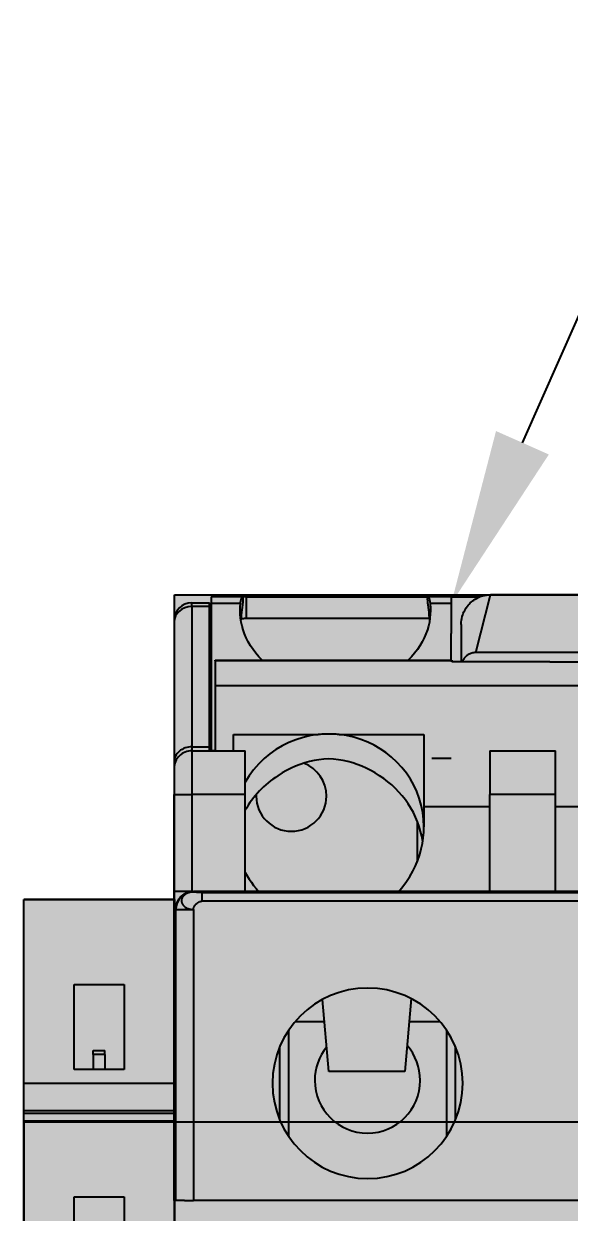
# Model space of a CAD drawing. Extents: x -20 to 2016, y -5898 to 916.
# Drawn here: x 1221.21 to 1239.84, y 654.54 to 695.09 of the extents above; entities that cross this region are included whole.
import ezdxf
from ezdxf import colors
from ezdxf.entities.mleader import LeaderData, LeaderLine
from ezdxf.math import Vec2, Vec3

# ---------------------------------------------------------------- set-up
doc = ezdxf.new("R2010")
doc.units = 0
doc.layers.add('MAIN-1', color=7, linetype='Continuous')
doc.layers.add('SYMS', color=7, linetype='Continuous')

# ---------------------------------------------------------------- blocks, each defined once
blk = doc.blocks.new('clipfix_35_5-select__2', base_point=(-147.547, 71.306))
at = {"color": 7, "linetype": 'Continuous'}
for p, q in [((-147.547, 76.456), (-147.547, 71.306)), ((-141.281, 76.456), (-147.547, 76.456)), ((-141.281, 71.306), (-141.281, 76.456)), ((-140.345, 76.456), (-141.281, 76.456)), ((-140.345, 71.306), (-140.345, 76.456)), ((-140.244, 76.456), (-140.345, 76.456)), ((-140.244, 76.456), (-140.244, 71.306)), ((-139.986, 76.456), (-140.244, 76.456)), ((-139.986, 76.456), (-139.986, 71.306)), ((-132.965, 76.456), (-139.986, 76.456)), ((-144.647, 73.031), (-144.647, 74.731)), ((-144.647, 74.731), (-141.747, 74.731)), ((-141.747, 74.731), (-141.747, 74.081)), ((-137.397, 74.731), (-134.697, 74.731)), ((-137.397, 73.031), (-137.397, 74.731)), ((-142.261, 74.081), (-142.392, 74.081)), ((-142.392, 73.681), (-142.392, 74.081)), ((-142.261, 74.081), (-142.261, 73.681)), ((-142.261, 74.081), (-141.747, 74.081)), ((-141.747, 74.081), (-141.747, 73.681)), ((-142.261, 73.681), (-142.392, 73.681)), ((-142.261, 73.681), (-141.747, 73.681)), ((-141.747, 73.681), (-141.747, 73.031)), ((-141.747, 73.031), (-144.647, 73.031)), ((-134.697, 73.031), (-137.397, 73.031)), ((-141.281, 71.306), (-147.547, 71.306)), ((-140.345, 71.306), (-141.281, 71.306)), ((-140.244, 71.306), (-140.345, 71.306)), ((-139.986, 71.306), (-140.244, 71.306)), ((-132.965, 71.306), (-139.986, 71.306))]:
    blk.add_line(p, q, dxfattribs=at)

msp = doc.modelspace()

# ---------------------------------------------------------------- hatches: boundary and pattern name
at = {"layer": 'SYMS', "true_color": 0x636466}
h = msp.add_hatch(color=251, dxfattribs=at)
h.dxf.hatch_style = 1
h.paths.add_polyline_path([(1226.364, 605.106), (1271.342, 605.106), (1271.342, 675.606), (1226.364, 675.606)])
h = msp.add_hatch(color=251, dxfattribs=at)
h.dxf.hatch_style = 1
h.paths.add_polyline_path([(1226.364, 665.21), (1221.214, 665.21), (1221.214, 616.61), (1226.364, 616.61)])

# ---------------------------------------------------------------- linework, layer by layer
at = {"layer": 'MAIN-1'}
for p, q in [((1226.953, 675.202), (1226.953, 675.336)), ((1226.953, 675.336), (1227.553, 675.336)), ((1227.553, 675.202), (1227.553, 675.336)), ((1228.682, 675.536), (1227.618, 675.536)), ((1227.618, 675.536), (1227.618, 675.309)), ((1227.618, 675.309), (1227.618, 670.29)), ((1228.616, 675.309), (1227.618, 675.309)), ((1228.609, 675.232), (1228.612, 675.271)), ((1228.612, 675.271), (1228.616, 675.309)), ((1228.616, 675.309), (1228.619, 675.331)), ((1228.619, 675.331), (1228.622, 675.352)), ((1228.622, 675.352), (1228.624, 675.372)), ((1228.624, 675.372), (1228.628, 675.391)), ((1228.628, 675.391), (1228.631, 675.409)), ((1228.631, 675.409), (1228.634, 675.425)), ((1228.634, 675.425), (1228.638, 675.441)), ((1228.638, 675.441), (1228.641, 675.456)), ((1228.641, 675.456), (1228.645, 675.469)), ((1228.645, 675.469), (1228.649, 675.482)), ((1228.649, 675.482), (1228.653, 675.493)), ((1228.653, 675.493), (1228.657, 675.503)), ((1228.657, 675.503), (1228.66, 675.512)), ((1228.66, 675.512), (1228.664, 675.519)), ((1228.664, 675.519), (1228.668, 675.525)), ((1228.668, 675.525), (1228.671, 675.53)), ((1228.671, 675.53), (1228.675, 675.533)), ((1228.682, 675.261), (1228.671, 675.175)), ((1228.675, 675.533), (1228.678, 675.535)), ((1228.678, 675.535), (1228.682, 675.536)), ((1228.682, 675.536), (1228.685, 675.535)), ((1228.685, 675.288), (1228.682, 675.261)), ((1228.685, 675.535), (1228.688, 675.533)), ((1228.688, 675.313), (1228.685, 675.288)), ((1228.688, 675.533), (1228.691, 675.529)), ((1228.709, 675.533), (1228.688, 675.532)), ((1228.691, 675.337), (1228.688, 675.313)), ((1228.691, 675.529), (1228.693, 675.523)), ((1228.693, 675.36), (1228.691, 675.337)), ((1228.693, 675.523), (1228.695, 675.515)), ((1228.695, 675.381), (1228.693, 675.36)), ((1228.695, 675.515), (1228.696, 675.506)), ((1228.696, 675.402), (1228.695, 675.381)), ((1228.696, 675.506), (1228.698, 675.496)), ((1228.698, 675.421), (1228.696, 675.402)), ((1228.698, 675.496), (1228.698, 675.484)), ((1228.698, 675.484), (1228.699, 675.47)), ((1228.699, 675.455), (1228.698, 675.438)), ((1228.698, 675.438), (1228.698, 675.421)), ((1228.699, 675.47), (1228.699, 675.455)), ((1228.73, 675.534), (1228.709, 675.533)), ((1228.75, 675.535), (1228.73, 675.534)), ((1228.771, 675.536), (1228.75, 675.535)), ((1228.792, 675.536), (1228.771, 675.536)), ((1228.812, 675.536), (1228.792, 675.536)), ((1228.812, 675.536), (1235.025, 675.536)), ((1228.812, 675.536), (1228.812, 674.795)), ((1235.008, 675.483), (1235.009, 675.495)), ((1235.008, 675.469), (1235.008, 675.483)), ((1235.008, 675.454), (1235.008, 675.469)), ((1235.008, 675.437), (1235.008, 675.454)), ((1235.009, 675.42), (1235.008, 675.437)), ((1235.009, 675.495), (1235.01, 675.506)), ((1235.01, 675.401), (1235.009, 675.42)), ((1235.01, 675.506), (1235.012, 675.515)), ((1235.012, 675.381), (1235.01, 675.401)), ((1235.012, 675.515), (1235.013, 675.523)), ((1235.014, 675.359), (1235.012, 675.381)), ((1235.013, 675.523), (1235.016, 675.528)), ((1235.016, 675.337), (1235.014, 675.359)), ((1235.016, 675.528), (1235.018, 675.533)), ((1235.019, 675.313), (1235.016, 675.337)), ((1235.018, 675.533), (1235.022, 675.535)), ((1235.022, 675.288), (1235.019, 675.313)), ((1235.022, 675.535), (1235.025, 675.536)), ((1235.025, 675.261), (1235.022, 675.288)), ((1235.025, 675.536), (1235.028, 675.535)), ((1235.813, 675.536), (1235.025, 675.536)), ((1235.036, 675.174), (1235.025, 675.261)), ((1235.028, 675.535), (1235.031, 675.533)), ((1235.031, 675.533), (1235.035, 675.53)), ((1235.035, 675.53), (1235.039, 675.525)), ((1235.039, 675.525), (1235.042, 675.519)), ((1235.042, 675.519), (1235.046, 675.512)), ((1235.046, 675.512), (1235.05, 675.503)), ((1235.05, 675.503), (1235.054, 675.493)), ((1235.054, 675.493), (1235.057, 675.482)), ((1235.057, 675.482), (1235.061, 675.469)), ((1235.061, 675.469), (1235.065, 675.456)), ((1235.065, 675.456), (1235.069, 675.441)), ((1235.069, 675.441), (1235.072, 675.425)), ((1235.072, 675.425), (1235.076, 675.409)), ((1235.076, 675.409), (1235.079, 675.391)), ((1235.079, 675.391), (1235.082, 675.372)), ((1235.082, 675.372), (1235.085, 675.352)), ((1235.085, 675.352), (1235.088, 675.331)), ((1235.088, 675.331), (1235.09, 675.309)), ((1235.09, 675.309), (1235.094, 675.271)), ((1235.813, 675.309), (1235.09, 675.309)), ((1235.094, 675.271), (1235.097, 675.232)), ((1235.813, 675.536), (1236.787, 675.536)), ((1235.813, 675.536), (1235.813, 674.281)), ((1236.392, 675.251), (1236.427, 675.29)), ((1236.427, 675.29), (1236.464, 675.328)), ((1236.464, 675.328), (1236.503, 675.363)), ((1236.503, 675.363), (1236.544, 675.397)), ((1236.544, 675.397), (1236.587, 675.428)), ((1236.587, 675.428), (1236.632, 675.457)), ((1236.632, 675.457), (1236.679, 675.485)), ((1236.653, 673.636), (1237.153, 675.606)), ((1236.679, 675.485), (1236.728, 675.51)), ((1236.728, 675.51), (1236.78, 675.533)), ((1236.78, 675.533), (1236.834, 675.554)), ((1236.834, 675.554), (1236.89, 675.571)), ((1236.89, 675.571), (1236.95, 675.586)), ((1236.95, 675.586), (1237.014, 675.597)), ((1237.014, 675.597), (1237.081, 675.604)), ((1237.081, 675.604), (1237.153, 675.606)), ((1260.553, 675.606), (1237.153, 675.606)), ((1227.553, 675.202), (1226.953, 675.202)), ((1226.953, 675.202), (1226.953, 670.42)), ((1227.553, 670.42), (1227.553, 675.202)), ((1227.564, 675.099), (1227.553, 675.09)), ((1227.575, 675.108), (1227.564, 675.099)), ((1227.585, 675.116), (1227.575, 675.108)), ((1227.596, 675.124), (1227.585, 675.116)), ((1227.607, 675.133), (1227.596, 675.124)), ((1227.618, 675.141), (1227.607, 675.133)), ((1228.603, 675.073), (1228.604, 675.113)), ((1228.607, 674.943), (1228.603, 675.073)), ((1228.604, 675.113), (1228.605, 675.153)), ((1228.605, 675.153), (1228.607, 675.193)), ((1228.607, 675.193), (1228.609, 675.232)), ((1228.62, 674.81), (1228.607, 674.943)), ((1228.643, 674.915), (1228.636, 674.829)), ((1228.652, 675.002), (1228.643, 674.915)), ((1228.661, 675.088), (1228.652, 675.002)), ((1228.671, 675.175), (1228.661, 675.088)), ((1235.046, 675.088), (1235.036, 675.174)), ((1235.055, 675.001), (1235.046, 675.088)), ((1235.063, 674.915), (1235.055, 675.001)), ((1235.071, 674.829), (1235.063, 674.915)), ((1235.099, 674.943), (1235.087, 674.81)), ((1235.097, 675.232), (1235.1, 675.193)), ((1235.103, 675.073), (1235.099, 674.943)), ((1235.1, 675.193), (1235.102, 675.153)), ((1235.102, 675.153), (1235.103, 675.113)), ((1235.103, 675.113), (1235.103, 675.073)), ((1236.173, 674.801), (1236.187, 674.861)), ((1236.187, 674.861), (1236.205, 674.918)), ((1236.205, 674.918), (1236.225, 674.972)), ((1236.225, 674.972), (1236.247, 675.024)), ((1236.247, 675.024), (1236.272, 675.073)), ((1236.272, 675.073), (1236.299, 675.121)), ((1236.299, 675.121), (1236.328, 675.166)), ((1236.328, 675.166), (1236.359, 675.209)), ((1236.359, 675.209), (1236.392, 675.251)), ((1226.353, 674.736), (1226.353, 674.682)), ((1226.353, 674.682), (1226.353, 669.9)), ((1228.64, 674.676), (1228.62, 674.81)), ((1228.636, 674.829), (1228.629, 674.742)), ((1228.661, 674.783), (1228.632, 674.778)), ((1228.67, 674.541), (1228.64, 674.676)), ((1228.691, 674.787), (1228.661, 674.783)), ((1228.708, 674.405), (1228.67, 674.541)), ((1228.721, 674.791), (1228.691, 674.787)), ((1228.751, 674.793), (1228.721, 674.791)), ((1228.781, 674.794), (1228.751, 674.793)), ((1228.812, 674.795), (1228.781, 674.794)), ((1235.074, 674.795), (1228.812, 674.795)), ((1235.037, 674.541), (1234.998, 674.405)), ((1235.066, 674.676), (1235.037, 674.541)), ((1235.087, 674.81), (1235.066, 674.676)), ((1235.078, 674.742), (1235.071, 674.829)), ((1236.153, 674.597), (1236.156, 674.669)), ((1236.153, 674.597), (1236.153, 673.316)), ((1236.156, 674.669), (1236.162, 674.737)), ((1236.162, 674.737), (1236.173, 674.801)), ((1228.757, 674.27), (1228.708, 674.405)), ((1228.815, 674.135), (1228.757, 674.27)), ((1228.883, 674.002), (1228.815, 674.135)), ((1234.891, 674.135), (1234.823, 674.002)), ((1234.95, 674.27), (1234.891, 674.135)), ((1234.998, 674.405), (1234.95, 674.27)), ((1235.813, 673.378), (1235.813, 674.281)), ((1228.961, 673.87), (1228.883, 674.002)), ((1229.047, 673.741), (1228.961, 673.87)), ((1229.143, 673.616), (1229.047, 673.741)), ((1234.659, 673.741), (1234.564, 673.616)), ((1234.746, 673.87), (1234.659, 673.741)), ((1234.823, 674.002), (1234.746, 673.87)), ((1227.753, 673.347), (1227.753, 673.378)), ((1227.753, 673.378), (1235.828, 673.378)), ((1227.753, 673.347), (1227.753, 672.515)), ((1235.828, 673.347), (1227.753, 673.347)), ((1229.247, 673.494), (1229.143, 673.616)), ((1229.36, 673.378), (1229.247, 673.494)), ((1234.459, 673.494), (1234.347, 673.378)), ((1234.564, 673.616), (1234.459, 673.494)), ((1235.828, 673.378), (1235.828, 673.347)), ((1235.828, 673.316), (1235.828, 673.347)), ((1239.178, 673.316), (1235.828, 673.316)), ((1236.2, 673.344), (1236.188, 673.316)), ((1236.213, 673.37), (1236.2, 673.344)), ((1236.227, 673.395), (1236.213, 673.37)), ((1236.243, 673.419), (1236.227, 673.395)), ((1236.259, 673.441), (1236.243, 673.419)), ((1236.277, 673.463), (1236.259, 673.441)), ((1236.295, 673.484), (1236.277, 673.463)), ((1236.315, 673.503), (1236.295, 673.484)), ((1236.336, 673.521), (1236.315, 673.503)), ((1236.358, 673.538), (1236.336, 673.521)), ((1236.381, 673.555), (1236.358, 673.538)), ((1236.406, 673.57), (1236.381, 673.555)), ((1236.431, 673.583), (1236.406, 673.57)), ((1236.458, 673.596), (1236.431, 673.583)), ((1236.486, 673.607), (1236.458, 673.596)), ((1236.515, 673.617), (1236.486, 673.607)), ((1236.547, 673.625), (1236.515, 673.617)), ((1236.58, 673.631), (1236.547, 673.625)), ((1236.615, 673.635), (1236.58, 673.631)), ((1236.653, 673.636), (1236.615, 673.635)), ((1261.053, 673.636), (1236.653, 673.636)), ((1239.178, 673.316), (1247.878, 673.316)), ((1227.753, 672.515), (1251.228, 672.515)), ((1227.753, 672.515), (1227.753, 670.286)), ((1228.378, 670.286), (1228.378, 670.837)), ((1228.378, 670.837), (1231.274, 670.837)), ((1231.013, 670.799), (1230.758, 670.741)), ((1231.274, 670.837), (1231.013, 670.799)), ((1231.333, 670.842), (1231.274, 670.837)), ((1231.392, 670.846), (1231.333, 670.842)), ((1231.451, 670.849), (1231.392, 670.846)), ((1231.51, 670.852), (1231.451, 670.849)), ((1231.569, 670.853), (1231.51, 670.852)), ((1231.628, 670.853), (1231.569, 670.853)), ((1231.628, 670.853), (1231.628, 670.853)), ((1231.628, 670.853), (1231.628, 670.853)), ((1231.628, 670.853), (1231.628, 670.853)), ((1231.628, 670.853), (1231.628, 670.853)), ((1231.628, 670.853), (1231.628, 670.853)), ((1231.628, 670.853), (1231.628, 670.853)), ((1231.628, 670.853), (1231.628, 670.853)), ((1231.628, 670.853), (1231.628, 670.853)), ((1231.628, 670.853), (1231.628, 670.853)), ((1231.628, 670.853), (1231.628, 670.853)), ((1231.628, 670.853), (1231.628, 670.853)), ((1231.628, 670.853), (1231.628, 670.853)), ((1231.628, 670.853), (1231.628, 670.853)), ((1231.628, 670.853), (1231.628, 670.853)), ((1231.628, 670.853), (1231.628, 670.853)), ((1231.628, 670.853), (1231.628, 670.853)), ((1231.628, 670.853), (1231.628, 670.853)), ((1231.628, 670.853), (1231.628, 670.853)), ((1231.628, 670.853), (1231.628, 670.853)), ((1231.628, 670.853), (1231.628, 670.853)), ((1231.628, 670.853), (1231.628, 670.853)), ((1231.628, 670.853), (1231.628, 670.853)), ((1231.628, 670.853), (1231.628, 670.853)), ((1231.628, 670.853), (1231.628, 670.853)), ((1231.628, 670.853), (1231.628, 670.853)), ((1231.628, 670.853), (1231.628, 670.853)), ((1231.628, 670.853), (1231.628, 670.853)), ((1231.628, 670.853), (1231.628, 670.853)), ((1231.628, 670.853), (1231.628, 670.853)), ((1231.628, 670.853), (1231.628, 670.853)), ((1231.628, 670.853), (1231.628, 670.853)), ((1231.628, 670.853), (1231.628, 670.853)), ((1231.628, 670.853), (1231.628, 670.853)), ((1231.628, 670.853), (1231.628, 670.853)), ((1231.679, 670.853), (1231.628, 670.853)), ((1231.73, 670.852), (1231.679, 670.853)), ((1231.781, 670.85), (1231.73, 670.852)), ((1231.831, 670.848), (1231.781, 670.85)), ((1231.882, 670.845), (1231.831, 670.848)), ((1231.932, 670.842), (1231.882, 670.845)), ((1231.982, 670.837), (1231.932, 670.842)), ((1232.242, 670.799), (1231.982, 670.837)), ((1231.982, 670.837), (1234.878, 670.837)), ((1232.491, 670.743), (1232.242, 670.799)), ((1234.878, 670.837), (1234.878, 668.386)), ((1226.953, 670.42), (1227.553, 670.42)), ((1226.953, 670.42), (1226.953, 670.286)), ((1227.553, 670.286), (1227.553, 670.42)), ((1230.036, 670.45), (1229.822, 670.322)), ((1230.265, 670.564), (1230.036, 670.45)), ((1230.508, 670.661), (1230.265, 670.564)), ((1230.758, 670.741), (1230.508, 670.661)), ((1232.73, 670.668), (1232.491, 670.743)), ((1232.96, 670.578), (1232.73, 670.668)), ((1233.178, 670.473), (1232.96, 670.578)), ((1233.384, 670.354), (1233.178, 670.473)), ((1226.953, 670.286), (1228.778, 670.286)), ((1226.953, 670.286), (1226.953, 668.786)), ((1227.618, 670.29), (1227.618, 670.286)), ((1227.618, 670.29), (1227.753, 670.29)), ((1228.778, 668.786), (1228.778, 670.286)), ((1229.423, 670.014), (1229.237, 669.833)), ((1229.619, 670.177), (1229.423, 670.014)), ((1229.822, 670.322), (1229.619, 670.177)), ((1231.46, 670), (1231.295, 669.979)), ((1231.628, 670.013), (1231.46, 670)), ((1231.796, 670), (1231.628, 670.013)), ((1231.962, 669.979), (1231.796, 670)), ((1233.583, 670.219), (1233.384, 670.354)), ((1233.776, 670.065), (1233.583, 670.219)), ((1233.96, 669.894), (1233.776, 670.065)), ((1235.153, 670.036), (1235.813, 670.036)), ((1237.128, 670.286), (1239.378, 670.286)), ((1237.128, 670.286), (1237.128, 668.786)), ((1239.378, 668.786), (1239.378, 670.286)), ((1226.353, 669.9), (1226.353, 669.836)), ((1226.353, 669.836), (1226.353, 669.783)), ((1226.353, 669.783), (1226.353, 669.741)), ((1226.353, 669.741), (1226.353, 669.71)), ((1226.353, 669.71), (1226.353, 669.692)), ((1226.353, 669.692), (1226.353, 669.686)), ((1226.353, 669.686), (1226.353, 668.786)), ((1229.065, 669.634), (1228.911, 669.425)), ((1229.237, 669.833), (1229.065, 669.634)), ((1230.192, 669.61), (1230.043, 669.525)), ((1230.343, 669.687), (1230.192, 669.61)), ((1230.497, 669.755), (1230.343, 669.687)), ((1230.652, 669.816), (1230.497, 669.755)), ((1230.81, 669.868), (1230.652, 669.816)), ((1230.969, 669.913), (1230.81, 669.868)), ((1231.131, 669.95), (1230.969, 669.913)), ((1231.295, 669.979), (1231.131, 669.95)), ((1232.125, 669.95), (1231.962, 669.979)), ((1232.287, 669.913), (1232.125, 669.95)), ((1232.447, 669.868), (1232.287, 669.913)), ((1232.604, 669.816), (1232.447, 669.868)), ((1232.76, 669.755), (1232.604, 669.816)), ((1232.913, 669.687), (1232.76, 669.755)), ((1233.065, 669.61), (1232.913, 669.687)), ((1233.214, 669.525), (1233.065, 669.61)), ((1234.13, 669.709), (1233.96, 669.894)), ((1234.283, 669.514), (1234.13, 669.709)), ((1228.911, 669.425), (1228.778, 669.211)), ((1230.043, 669.525), (1229.896, 669.431)), ((1233.361, 669.431), (1233.214, 669.525)), ((1234.419, 669.311), (1234.283, 669.514)), ((1234.536, 669.104), (1234.419, 669.311)), ((1226.353, 665.486), (1226.353, 668.786)), ((1226.353, 668.786), (1226.953, 668.786)), ((1226.953, 668.786), (1226.953, 665.486)), ((1228.778, 668.786), (1226.953, 668.786)), ((1228.778, 665.486), (1228.778, 668.786)), ((1234.636, 668.888), (1234.536, 669.104)), ((1234.721, 668.661), (1234.636, 668.888)), ((1237.128, 665.486), (1237.128, 668.786)), ((1239.378, 668.786), (1237.128, 668.786)), ((1239.378, 665.486), (1239.378, 668.786)), ((1234.789, 668.424), (1234.721, 668.661)), ((1234.838, 668.182), (1234.789, 668.424)), ((1234.878, 668.386), (1237.128, 668.386)), ((1234.878, 668.386), (1234.878, 667.686)), ((1239.378, 668.386), (1247.728, 668.386)), ((1234.868, 667.936), (1234.838, 668.182)), ((1234.653, 667.881), (1234.653, 666.498)), ((1234.878, 667.686), (1234.868, 667.936)), ((1234.873, 667.502), (1234.878, 667.686)), ((1234.829, 667.124), (1234.857, 667.315)), ((1234.857, 667.315), (1234.873, 667.502)), ((1234.738, 666.741), (1234.79, 666.933)), ((1234.79, 666.933), (1234.829, 667.124)), ((1234.505, 666.175), (1234.596, 666.361)), ((1234.596, 666.361), (1234.673, 666.55)), ((1234.673, 666.55), (1234.738, 666.741)), ((1228.778, 666.126), (1228.843, 666.013)), ((1228.843, 666.013), (1228.913, 665.902)), ((1234.286, 665.817), (1234.401, 665.993)), ((1234.401, 665.993), (1234.505, 666.175)), ((1228.913, 665.902), (1228.987, 665.794)), ((1228.987, 665.794), (1229.066, 665.688)), ((1229.066, 665.688), (1229.149, 665.585)), ((1229.149, 665.585), (1229.236, 665.486)), ((1234.02, 665.486), (1234.158, 665.647)), ((1234.158, 665.647), (1234.286, 665.817)), ((1226.353, 654.936), (1226.353, 665.486)), ((1226.953, 665.486), (1226.353, 665.486)), ((1226.449, 665.102), (1226.459, 665.128)), ((1226.459, 665.128), (1226.471, 665.153)), ((1226.471, 665.153), (1226.484, 665.178)), ((1226.484, 665.178), (1226.498, 665.202)), ((1226.498, 665.202), (1226.513, 665.225)), ((1226.513, 665.225), (1226.53, 665.248)), ((1226.53, 665.248), (1226.547, 665.269)), ((1226.547, 665.269), (1226.565, 665.29)), ((1226.565, 665.29), (1226.584, 665.31)), ((1226.584, 665.31), (1226.604, 665.329)), ((1226.602, 665.188), (1226.601, 665.173)), ((1226.601, 665.173), (1226.601, 665.158)), ((1226.601, 665.158), (1226.602, 665.144)), ((1226.603, 665.203), (1226.602, 665.188)), ((1226.602, 665.144), (1226.604, 665.129)), ((1226.606, 665.217), (1226.603, 665.203)), ((1226.604, 665.329), (1226.625, 665.348)), ((1226.604, 665.129), (1226.607, 665.114)), ((1226.61, 665.232), (1226.606, 665.217)), ((1226.615, 665.246), (1226.61, 665.232)), ((1226.62, 665.26), (1226.615, 665.246)), ((1226.627, 665.273), (1226.62, 665.26)), ((1226.625, 665.348), (1226.647, 665.365)), ((1226.635, 665.287), (1226.627, 665.273)), ((1226.643, 665.3), (1226.635, 665.287)), ((1226.653, 665.313), (1226.643, 665.3)), ((1226.647, 665.365), (1226.669, 665.381)), ((1226.663, 665.325), (1226.653, 665.313)), ((1226.674, 665.337), (1226.663, 665.325)), ((1226.669, 665.381), (1226.693, 665.396)), ((1226.686, 665.349), (1226.674, 665.337)), ((1226.699, 665.361), (1226.686, 665.349)), ((1226.693, 665.396), (1226.717, 665.41)), ((1226.713, 665.371), (1226.699, 665.361)), ((1226.727, 665.382), (1226.713, 665.371)), ((1226.717, 665.41), (1226.741, 665.423)), ((1226.742, 665.392), (1226.727, 665.382)), ((1226.741, 665.423), (1226.766, 665.435)), ((1226.758, 665.401), (1226.742, 665.392)), ((1226.774, 665.41), (1226.758, 665.401)), ((1226.766, 665.435), (1226.792, 665.446)), ((1226.791, 665.418), (1226.774, 665.41)), ((1226.809, 665.426), (1226.791, 665.418)), ((1226.792, 665.446), (1226.818, 665.455)), ((1226.827, 665.433), (1226.809, 665.426)), ((1226.818, 665.455), (1226.844, 665.463)), ((1226.845, 665.439), (1226.827, 665.433)), ((1226.844, 665.463), (1226.87, 665.47)), ((1226.864, 665.445), (1226.845, 665.439)), ((1226.884, 665.449), (1226.864, 665.445)), ((1226.87, 665.47), (1226.897, 665.476)), ((1226.904, 665.454), (1226.884, 665.449)), ((1226.897, 665.476), (1226.924, 665.48)), ((1226.924, 665.457), (1226.904, 665.454)), ((1226.924, 665.48), (1226.952, 665.483)), ((1226.945, 665.46), (1226.924, 665.457)), ((1226.966, 665.462), (1226.945, 665.46)), ((1226.952, 665.483), (1226.98, 665.485)), ((1226.987, 665.463), (1226.966, 665.462)), ((1226.98, 665.485), (1227.008, 665.486)), ((1227.008, 665.463), (1226.987, 665.463)), ((1270.708, 665.486), (1227.008, 665.486)), ((1227.008, 665.486), (1227.008, 665.463)), ((1227.009, 665.463), (1227.008, 665.463)), ((1227.01, 665.462), (1227.009, 665.463)), ((1227.013, 665.461), (1227.01, 665.462)), ((1227.017, 665.46), (1227.013, 665.461)), ((1227.022, 665.46), (1227.017, 665.46)), ((1227.028, 665.459), (1227.022, 665.46)), ((1227.035, 665.458), (1227.028, 665.459)), ((1227.043, 665.457), (1227.035, 665.458)), ((1227.052, 665.456), (1227.043, 665.457)), ((1227.061, 665.456), (1227.052, 665.456)), ((1227.072, 665.455), (1227.061, 665.456)), ((1227.083, 665.454), (1227.072, 665.455)), ((1227.095, 665.454), (1227.083, 665.454)), ((1227.107, 665.453), (1227.095, 665.454)), ((1227.12, 665.452), (1227.107, 665.453)), ((1227.133, 665.452), (1227.12, 665.452)), ((1227.148, 665.451), (1227.133, 665.452)), ((1227.162, 665.451), (1227.148, 665.451)), ((1227.177, 665.45), (1227.162, 665.451)), ((1227.174, 665.114), (1227.188, 665.122)), ((1227.192, 665.45), (1227.177, 665.45)), ((1227.188, 665.122), (1227.203, 665.129)), ((1227.207, 665.45), (1227.192, 665.45)), ((1227.203, 665.129), (1227.218, 665.135)), ((1227.222, 665.449), (1227.207, 665.45)), ((1227.218, 665.135), (1227.233, 665.14)), ((1227.237, 665.449), (1227.222, 665.449)), ((1227.233, 665.14), (1227.248, 665.144)), ((1227.251, 665.449), (1227.237, 665.449)), ((1227.248, 665.144), (1227.263, 665.147)), ((1227.265, 665.449), (1227.251, 665.449)), ((1227.263, 665.147), (1227.278, 665.148)), ((1227.279, 665.449), (1227.265, 665.449)), ((1227.278, 665.148), (1227.293, 665.149)), ((1227.293, 665.449), (1227.279, 665.449)), ((1227.293, 665.449), (1270.424, 665.449)), ((1227.293, 665.449), (1227.293, 665.149)), ((1270.424, 665.149), (1227.293, 665.149)), ((1226.408, 664.885), (1226.409, 664.914)), ((1226.408, 664.885), (1226.408, 664.864)), ((1226.408, 664.864), (1227.008, 664.864)), ((1226.408, 654.936), (1226.408, 664.864)), ((1226.409, 664.914), (1226.411, 664.942)), ((1226.411, 664.942), (1226.414, 664.969)), ((1226.414, 664.969), (1226.418, 664.997)), ((1226.418, 664.997), (1226.424, 665.024)), ((1226.424, 665.024), (1226.431, 665.05)), ((1226.431, 665.05), (1226.439, 665.076)), ((1226.439, 665.076), (1226.449, 665.102)), ((1226.607, 665.114), (1226.611, 665.1)), ((1226.611, 665.1), (1226.616, 665.086)), ((1226.616, 665.086), (1226.622, 665.071)), ((1226.622, 665.071), (1226.629, 665.058)), ((1226.629, 665.058), (1226.637, 665.044)), ((1226.637, 665.044), (1226.646, 665.031)), ((1226.646, 665.031), (1226.655, 665.017)), ((1226.655, 665.017), (1226.666, 665.005)), ((1226.666, 665.005), (1226.678, 664.992)), ((1226.678, 664.992), (1226.69, 664.98)), ((1226.69, 664.98), (1226.703, 664.969)), ((1226.703, 664.969), (1226.717, 664.958)), ((1226.717, 664.958), (1226.731, 664.947)), ((1226.731, 664.947), (1226.746, 664.937)), ((1226.746, 664.937), (1226.762, 664.928)), ((1226.762, 664.928), (1226.778, 664.919)), ((1226.778, 664.919), (1226.794, 664.911)), ((1226.794, 664.911), (1226.811, 664.904)), ((1226.811, 664.904), (1226.829, 664.897)), ((1226.829, 664.897), (1226.847, 664.891)), ((1226.847, 664.891), (1226.866, 664.885)), ((1226.866, 664.885), (1226.885, 664.88)), ((1226.885, 664.88), (1226.904, 664.876)), ((1226.904, 664.876), (1226.924, 664.873)), ((1226.924, 664.873), (1226.945, 664.87)), ((1226.945, 664.87), (1226.966, 664.867)), ((1226.966, 664.867), (1226.987, 664.865)), ((1226.987, 664.865), (1227.008, 664.864)), ((1227.008, 664.864), (1227.009, 664.88)), ((1227.008, 664.864), (1227.008, 654.936)), ((1227.009, 664.88), (1227.012, 664.895)), ((1227.012, 664.895), (1227.015, 664.91)), ((1227.015, 664.91), (1227.019, 664.926)), ((1227.019, 664.926), (1227.025, 664.941)), ((1227.025, 664.941), (1227.031, 664.956)), ((1227.031, 664.956), (1227.038, 664.97)), ((1227.038, 664.97), (1227.046, 664.985)), ((1227.046, 664.985), (1227.054, 664.999)), ((1227.054, 664.999), (1227.064, 665.013)), ((1227.064, 665.013), (1227.074, 665.027)), ((1227.074, 665.027), (1227.085, 665.04)), ((1227.085, 665.04), (1227.096, 665.052)), ((1227.096, 665.052), (1227.108, 665.064)), ((1227.108, 665.064), (1227.12, 665.076)), ((1227.12, 665.076), (1227.133, 665.086)), ((1227.133, 665.086), (1227.147, 665.096)), ((1227.147, 665.096), (1227.16, 665.106)), ((1227.16, 665.106), (1227.174, 665.114)), ((1231.628, 659.336), (1231.417, 661.798)), ((1234.442, 661.828), (1234.228, 659.336)), ((1230.253, 660.738), (1230.253, 657.135)), ((1231.482, 661.036), (1230.478, 661.036)), ((1235.439, 661.036), (1234.374, 661.036)), ((1235.653, 660.753), (1235.653, 657.12)), ((1229.953, 660.174), (1229.953, 657.698)), ((1235.953, 657.674), (1235.953, 660.198)), ((1234.228, 659.336), (1231.628, 659.336)), ((1226.708, 654.936), (1226.353, 654.936)), ((1226.353, 654.936), (1226.353, 651.836)), ((1226.707, 654.936), (1227.008, 654.936)), ((1270.708, 654.936), (1227.008, 654.936))]:
    msp.add_line(p, q, dxfattribs=at)
for centre, radius, start, end in [((1226.953, 674.736), 0.6, 90, 180), ((1226.953, 669.686), 0.6, 90, 180.0002), ((1230.353, 668.736), 1.2, 0, 69.267), ((1230.353, 668.736), 1.2, 177.244, 180), ((1230.353, 668.736), 1.2, 180, 0), ((1232.958, 658.936), 3.25, 0, 180), ((1232.953, 659.036), 1.8, 140.8866, 180), ((1232.953, 659.036), 1.8, 0, 41.351), ((1232.958, 658.936), 3.25, 180, 0), ((1232.953, 659.036), 1.8, 180, 0)]:
    msp.add_arc(centre, radius, start, end, dxfattribs=at)
for centre, major_axis, ratio, start_param, end_param in [((1226.953, 674.682), (-0.6, 0), 0.866025, -1.570796, 0), ((1227.812, 673.562), (-1, 0.026), 0.258736, -1.36843, -1.301657), ((1226.953, 669.9), (0.6, 0), 0.866025, 1.570796, 3.141605), ((1231.628, 666.701), (-3.25, 0), 0.992546, -1.008541, -0.501372), ((1231.628, 666.701), (-3.25, 0), 0.992546, -2.988754, -2.133052), ((1227.008, 664.864), (0.6, 0), 0.99863, 1.571084, 3.141615)]:
    msp.add_ellipse(centre, major_axis=major_axis, ratio=ratio, start_param=start_param, end_param=end_param, dxfattribs=at)
at = {"layer": 'SYMS'}
for q in [(1466.098, 657.619), (1221.214, 622.619)]:
    msp.add_line((1221.214, 657.619), q, dxfattribs=at)
for points in [[(1226.364, 675.606), (1271.342, 675.606), (1271.342, 605.106), (1226.364, 605.106)], [(1221.214, 665.21), (1226.364, 665.21), (1226.364, 616.61), (1221.214, 616.61)]]:
    msp.add_lwpolyline(points, close=True, dxfattribs=at)

# ---------------------------------------------------------------- block references
at = {"rotation": 270}
msp.add_blockref('clipfix_35_5-select__2', (1221.214, 665.21), dxfattribs=at)

# ---------------------------------------------------------------- leaders
at = {"layer": 'SYMS'}
ml = msp.add_multileader_mtext('Standard', dxfattribs=at)
ml.set_content('KM1', color=256)
ml.set_leader_properties()
ml.build(insert=Vec2(0, 0))
ml.multileader.update_dxf_attribs({"text_right_attachment_type": 6, "dogleg_length": 0.36, "arrow_head_size": 6})
ctx = ml.context
ctx.base_point, ctx.char_height, ctx.arrow_head_size, ctx.plane_origin = Vec3(1249.447, 692.092), 6, 6, Vec3(1222.242, 657.499)
ctx.right_attachment = 6
notes = []
notes.append((ctx, [(1, (1, 1, 0), (1243.253, 692.092), (1, 0), 6.194, [(0, [(1235.813, 675.309)], 0, [])])]))
ctx.mtext.insert, ctx.mtext.flow_direction = Vec3(1251.447, 695.092), 5
for ctx, leaders in notes:
    for number, flags, end, landing, length, lines in leaders:
        leader = LeaderData()
        leader.index, (leader.has_last_leader_line, leader.has_dogleg_vector, leader.attachment_direction) = number, flags
        leader.last_leader_point, leader.dogleg_vector, leader.dogleg_length = Vec3(end), Vec3(landing), length
        for number, points, colour, breaks in lines:
            line = LeaderLine()
            line.index, line.vertices, line.color, line.breaks = number, Vec3.list(points), colors.encode_raw_color(colour), breaks
            leader.lines.append(line)
        ctx.leaders.append(leader)

doc.saveas('drawing.dxf')
